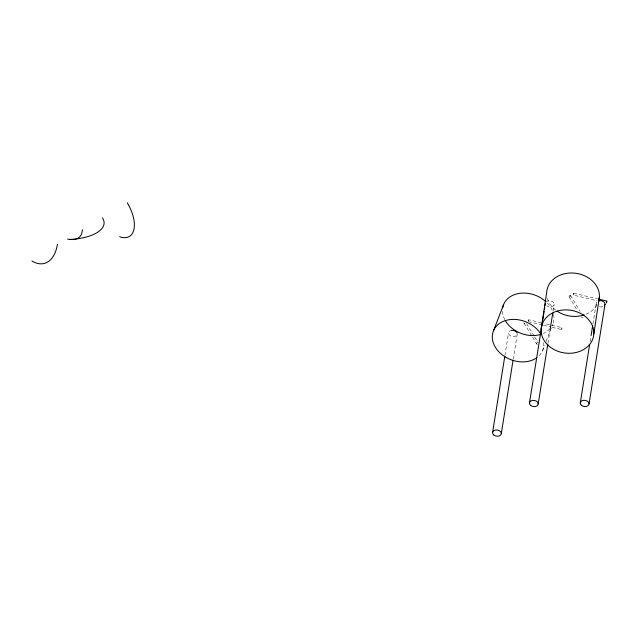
<?xml version="1.0" encoding="UTF-8"?>
<svg xmlns="http://www.w3.org/2000/svg" width="639" height="639" viewBox="0 0 639 639"><rect width="100%" height="100%" fill="white"/><g stroke="black" fill="none" stroke-linecap="round" stroke-linejoin="round"><path stroke-width="0.48" stroke-dasharray="3.19 2.4" d="M504.914 355.5L508.516 333.039M513.213 359.302L517.278 333.909A4.409 3.091 9.1 0 1 511.112 336.17A4.409 3.091 9.1 0 1 509.882 330.97M547.911 343.383L550.251 328.734M553.07 311.153L554.165 304.316M590.14 341.45L590.923 336.561M592.96 323.861L596.243 303.357M528.261 321.01L528.757 319.788L543.006 323.166M528.685 321.145L528.812 319.804M542.591 350.587L544.692 345.14M546.089 341.506L552.743 324.261M573.343 295.026L573.718 293.221L573.215 295.058L597.034 300.713M562.016 327.679L561.633 329.556L562.08 327.703L543.957 323.398M573.718 293.221L597.417 298.844M528.365 321.657L542.623 325.043M543.573 325.267L551.177 327.072M552.128 327.296L561.633 329.556M570.491 295.418L580.1 311.257M568.95 296.56L577.544 310.73M526.6 323.669L534.18 336.17M534.683 337.009L538.23 342.839M524.044 323.134L532.135 336.473M532.638 337.312L536.688 343.982M524.827 323.31A0.958 0.695 -31.2 0 1 523.94 322.599M537.471 344.149A0.958 0.695 -31.2 0 1 536.56 343.638A0.958 0.695 -31.2 0 1 537.439 342.672M583.008 317.192A0.958 0.695 -31.2 0 1 581.466 317.056M546.041 301.951A4.409 3.091 9.1 0 1 552.392 301.592A4.409 3.091 9.1 0 1 553.062 306.201A4.409 3.091 9.1 0 1 546.601 305.762M602.721 306.688A4.409 3.091 9.1 0 1 599.382 306.664M596.778 304.963A4.409 3.091 9.1 0 1 597.609 301.288M553.606 314.46A26.479 20.36 21.1 0 1 551.968 325.858M549.875 328.781A26.479 20.36 21.1 0 1 543.278 333.47M504.802 319.684A26.479 20.36 21.1 0 1 502.438 310.482M547.288 303.022A26.479 20.36 21.1 0 1 553.39 313.541M543.733 342.64A26.479 20.36 21.1 0 1 538.421 356.402M596.866 305.202A26.479 21.59 8.6 0 1 585.044 314.604M555.555 310.051A26.479 21.59 8.6 0 1 547.248 297.934M569.501 296.76A0.958 0.695 -31.2 0 0 570.587 295.577A0.958 0.695 -31.2 0 0 569.077 295.625A0.958 0.695 -31.2 0 0 569.501 296.76"/><path stroke-width="0.96" d="M541.137 329.149L546.704 292.271A26.479 21.59 8.6 0 1 577.273 273.516A26.479 21.59 8.6 0 1 598.471 301.752M593.823 334.013L599.39 297.135M492.557 432.667L504.762 356.474M501.319 433.53L513.053 360.276M529.443 403.073L544.148 311.257M544.46 309.3L544.771 307.351M545.083 305.394L545.394 303.445M538.206 403.936L547.751 344.357M550.251 328.734L552.759 313.102M580.284 402.977L589.677 344.373M591.083 335.587L592.649 325.818M589.054 403.848L605.013 304.22M493.516 330.698L503.668 304.38M606.77 301.249L606.539 302.974L606.411 302.551M67.598 239.106L69.803 239.433A39.81 17.389 1.4 0 0 102.416 217.867M598.368 299.068L606.922 301.105M57.422 244.298A39.434 22.261 75.1 0 1 31.95 260.984M82.335 229.784A125.795 31.071 46.8 0 1 69.803 239.433M127.257 202.795A30.664 15.887 57.9 0 1 133.934 229.457A30.664 15.887 57.9 0 1 119.669 236.773M510.809 330.571A4.409 3.091 9.1 0 1 517.159 333.087M598.535 300.889A4.409 3.091 9.1 0 1 603.807 301.904A4.409 3.091 9.1 0 1 604.366 305.714M539.995 334.628A26.479 20.36 21.1 0 1 505.289 320.57M502.677 307.79A26.479 20.36 21.1 0 1 519.203 293.413A26.479 20.36 21.1 0 1 545.235 301.081M536.968 357.592A26.479 20.36 21.1 0 1 498.476 351.402A26.479 20.36 21.1 0 1 503.684 321.193A26.479 20.36 21.1 0 1 540.969 334.389M584.166 314.907A26.479 21.59 8.6 0 1 557.088 311.161M493.763 434.983A4.409 3.091 9.1 0 0 501.144 434.32A4.409 3.091 9.1 0 0 495.912 429.991A4.409 3.091 9.1 0 0 493.763 434.983M530.642 405.39A4.409 3.091 9.1 0 0 538.03 404.727A4.409 3.091 9.1 0 0 532.798 400.397A4.409 3.091 9.1 0 0 530.642 405.39M581.49 405.302A4.409 3.091 9.1 0 0 588.878 404.639A4.409 3.091 9.1 0 0 583.647 400.31A4.409 3.091 9.1 0 0 581.49 405.302M547.895 345.116A26.479 21.59 8.6 0 0 592.577 339.517A26.479 21.59 8.6 0 0 561.977 310.115A26.479 21.59 8.6 0 0 547.895 345.116"/></g></svg>
